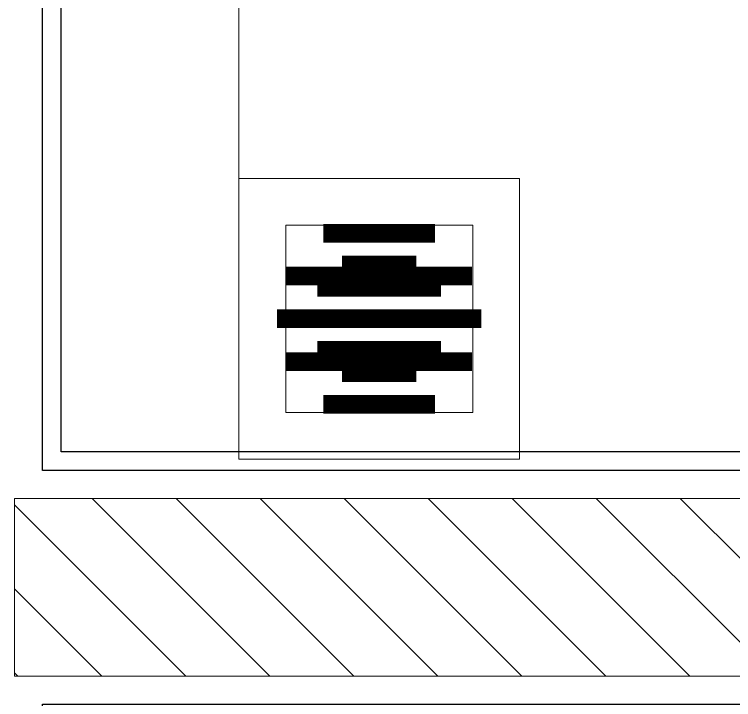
# Model space of a CAD drawing. Header units: millimetres. Extents: x -343543 to 400519, y -115663 to 104219.
# Drawn here: x -306958.5 to -306574.1, y 7722.5 to 8088.7 of the extents above; entities that cross this region are included whole.
import ezdxf

# ---------------------------------------------------------------- set-up
doc = ezdxf.new("R2010")
doc.units = ezdxf.units.MM
doc.layers.get('0').update_dxf_attribs({"color": 231, "lineweight": 0})
for name, color, linetype, lineweight in [('A-SYMBOLS', 10, 'Continuous', 13), ('XREF MAT BANG TUONG XAY$0$01.Xref _MB T1$0$A-FURN', 8, 'Continuous', 5), ('XREF MAT BANG TUONG XAY$0$01.Xref _MB T1$0$A-FURN @ 50', 8, 'Continuous', 5), ('XREF MAT BANG TUONG XAY$0$01.Xref _MB T1$0$A-FURN @ 75', 8, 'Continuous', 5), ('XREF MAT BANG TUONG XAY$0$01.Xref _MB T1$0$A-TEXT', 8, 'Continuous', 25), ('XREF MAT BANG TUONG XAY$0$A-WALL-INT', 8, 'Continuous', 9)]:
    doc.layers.add(name, color=color, linetype=linetype, lineweight=lineweight)
for name, color, linetype in [('XREF MAT BANG TUONG XAY$0$A-FNSH', 8, 'Continuous'), ('XREF MAT BANG TUONG XAY$0$A-FURN', 8, 'Continuous'), ('XREF MAT BANG TUONG XAY$0$A-PATT', 8, 'Continuous')]:
    doc.layers.add(name, color=color, linetype=linetype)

# ---------------------------------------------------------------- blocks, each defined once
blk = doc.blocks.new('XREF MAT BANG TUONG XAY$0$01.Xref _MB T1$0$Drain')
at = {"color": 8}
blk.add_lwpolyline([(-1.2, -1.2), (1.2, -1.2), (1.2, 1.2), (-1.2, 1.2)], close=True, dxfattribs=at)
at = {"color": 8, "const_width": 0.16}
for points in [[(0, 0.873), (0, -0.873)], [(-0.3653, 0.793), (-0.3653, -0.793)], [(0.3653, 0.793), (0.3653, -0.793)], [(-0.7306, 0.478), (-0.7306, -0.478)], [(0.7306, 0.478), (0.7306, -0.478)]]:
    blk.add_lwpolyline(points, dxfattribs=at)
blk = doc.blocks.new('*U3470')
at = {"layer": 'XREF MAT BANG TUONG XAY$0$01.Xref _MB T1$0$A-FURN @ 50', "color": 8, "xscale": 41.66666666666719, "yscale": 41.66666666666719, "zscale": 41.66666666666719, "rotation": 90}
blk.add_blockref('XREF MAT BANG TUONG XAY$0$01.Xref _MB T1$0$Drain', (-405, 4926), dxfattribs=at)
at = {"layer": 'XREF MAT BANG TUONG XAY$0$01.Xref _MB T1$0$A-FURN @ 75', "color": 8, "xscale": 62.50000000000078, "yscale": 62.50000000000078, "zscale": 62.50000000000078, "rotation": 90}
blk.add_blockref('XREF MAT BANG TUONG XAY$0$01.Xref _MB T1$0$Drain', (-405, 4926), dxfattribs=at)
blk = doc.blocks.new('*U225')
at = {"layer": 'XREF MAT BANG TUONG XAY$0$A-PATT'}
h = blk.add_hatch(dxfattribs=at)
h.set_pattern_fill('ANSI31', color=8, scale=10)
h.set_pattern_definition([(45, (36641.79, -11178.564), (-22.45064, 22.45064), [])])
h.paths.add_polyline_path([(-38.7, 47.5), (1156.3, 47.5), (1156.3, -47.5), (-38.7, -47.5)])
at = {"layer": 'XREF MAT BANG TUONG XAY$0$A-WALL-INT', "color": 8}
blk.add_lwpolyline([(-38.7, 47.5), (1156.3, 47.5), (1156.3, -47.5), (-38.7, -47.5)], close=True, dxfattribs=at)
blk = doc.blocks.new('XREF MAT BANG TUONG XAY$0$01.Xref _MB T1$0$Phong tam')
at = {"layer": 'XREF MAT BANG TUONG XAY$0$01.Xref _MB T1$0$A-FURN', "color": 8, "elevation": 0}
blk.add_lwpolyline([(-330, 5835), (-235, 5835), (-235, 4855), (-330, 4855)], close=True, dxfattribs=at)
at = {"layer": 'XREF MAT BANG TUONG XAY$0$01.Xref _MB T1$0$A-FURN', "linetype": 'Continuous'}
blk.add_blockref('*U3470', (0, 0), dxfattribs=at)
at = {"layer": 'XREF MAT BANG TUONG XAY$0$A-FURN', "color": 8, "rotation": 180}
blk.add_blockref('*U225', (-248.7, 4782.5), dxfattribs=at)
blk = doc.blocks.new('01.Xref _MB T1')
at = {"layer": 'XREF MAT BANG TUONG XAY$0$A-FNSH', "color": 8}
for points in [[(31630.0013, 4480.00014), (31630.0013, 5459.99999), (32825.00096, 5459.99999), (32825.00096, 5604.99999), (31630.0013, 5604.99999), (31630.0013, 6584.99999), (32825.0013, 6584.99999), (32825.0013, 6729.99999), (31630.0013, 6729.99999), (31630.0013, 7709.99999), (32825.00071, 7709.99999), (32825.00071, 7854.99999), (31630.0013, 7854.99999), (31630.0013, 8834.99999), (32825.00067, 8834.99999), (32825.00067, 8979.99999), (31630.00143, 8980.00015), (31630.01054, 9964.99999), (32975.0013, 9964.99999), (32975.0013, 10224.99999), (31620.00486, 10224.99999)], [(31620.0013, 4470.00014), (31620.0013, 5469.99999), (32815.00096, 5469.99999), (32815.00096, 5594.99999), (31620.0013, 5594.99999), (31620.0013, 6594.99999), (32815.0013, 6594.99999), (32815.0013, 6719.99999), (31620.0013, 6719.99999), (31620.0013, 7719.99999), (32815.00071, 7719.99999), (32815.00071, 7844.99999), (31620.0013, 7844.99999), (31620.0013, 8844.99999), (32815.00067, 8844.99999), (32815.00067, 8969.99999), (31620.00134, 8970.00015), (31620.01063, 9974.99999), (32965.0013, 9974.99999), (32965.0013, 10214.99999), (31620.00671, 10214.99999)]]:
    blk.add_lwpolyline(points, dxfattribs=at)
at = {"layer": 'XREF MAT BANG TUONG XAY$0$01.Xref _MB T1$0$A-TEXT', "color": 8, "xscale": -1}
blk.add_blockref('XREF MAT BANG TUONG XAY$0$01.Xref _MB T1$0$Phong tam', (31395.0001, 2999.99999), dxfattribs=at)

msp = doc.modelspace()

# ---------------------------------------------------------------- block references
at = {"layer": 'A-SYMBOLS'}
msp.add_blockref('01.Xref _MB T1', (-338563.48, 0), dxfattribs=at)

doc.saveas('drawing.dxf')
